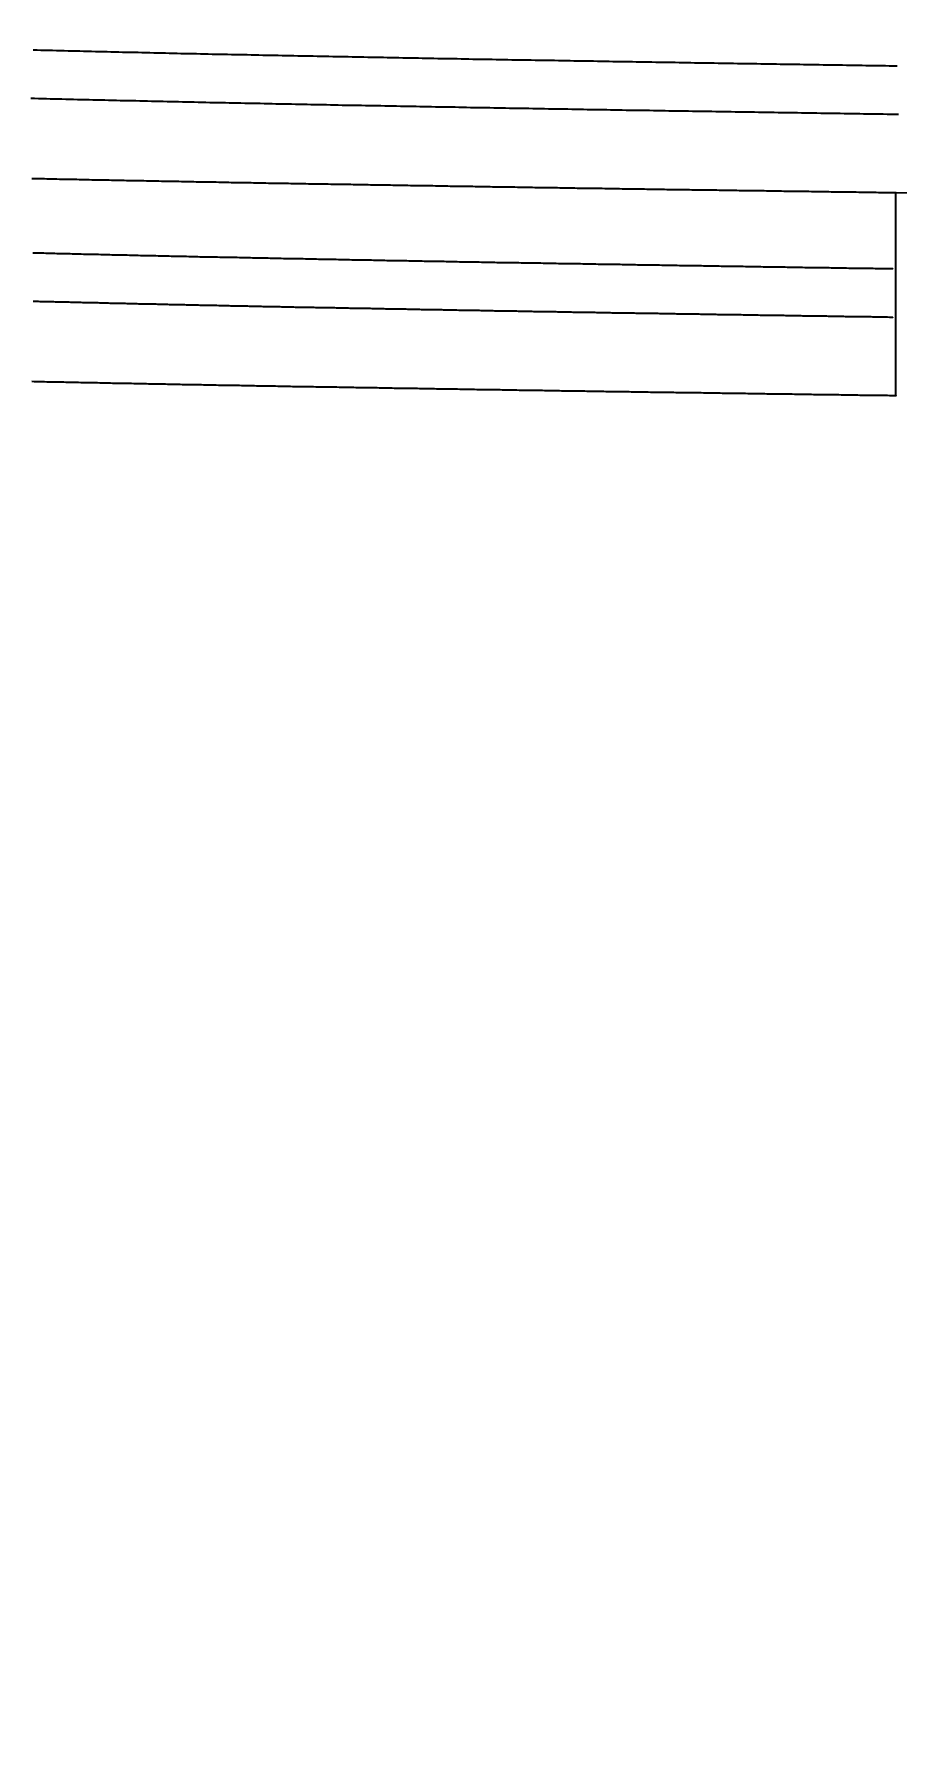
# Model space of a CAD drawing. Header units: millimetres. Extents: x 0 to 3800, y -67 to 2530.
# Drawn here: x 2317.71 to 2324.26, y 1489.78 to 1502.66 of the extents above; entities that cross this region are included whole.
import ezdxf

# ---------------------------------------------------------------- set-up
doc = ezdxf.new("R2010")
doc.units = ezdxf.units.MM
doc.layers.add('내부선 및 부속', color=4, linetype='Continuous')
doc.layers.add('치수선', color=7, linetype='Continuous')
doc.styles.add('____', font='')
doc.styles.get('____').set_extended_font_data('굴림')
doc.dimstyles.new('MSADIM', dxfattribs={"dimtxt": 33, "dimasz": 17, "dimexe": 10, "dimexo": 7.5, "dimgap": 10, "dimtad": 0, "dimtih": 1, "dimtoh": 1, "dimdec": 0, "dimzin": 1, "dimdsep": 46, "dimtxsty": '____', "dimcen": 11.25, "dimadec": 0, "dimazin": 0, "dimtfac": 1, "dimtdec": 0, "dimtix": 1, "dimtmove": 0, "dimatfit": 3, "dimfxl": 1, "dimtolj": 1, "dimtzin": 1, "dimarcsym": 0})

# ---------------------------------------------------------------- blocks, each defined once
blk = doc.blocks.new('*D35')
at = {"layer": '치수선', "color": 0, "linetype": 'Continuous', "lineweight": -2, "transparency": 16777216}
for p, q in [((2924.524, 1577.512), (2924.524, 1252.002)), ((2244.524, 1269.502), (2244.524, 1272.002)), ((2261.524, 1262.002), (2547.243, 1262.002)), ((2907.524, 1262.002), (2621.804, 1262.002))]:
    blk.add_line(p, q, dxfattribs=at)
at = {"layer": '치수선', "color": 0, "linetype": 'Continuous', "transparency": 16777216}
for points in [[(2261.524, 1264.835), (2261.524, 1259.168), (2244.524, 1262.002)], [(2907.524, 1264.835), (2907.524, 1259.168), (2924.524, 1262.002)]]:
    blk.add_solid(points, dxfattribs=at)
at = {"layer": '치수선', "color": 0, "linetype": 'Continuous', "transparency": 16777216, "insert": (2584.524, 1262.002), "char_height": 25, "attachment_point": 5, "style": '____'}
blk.add_mtext('\\A1;680', dxfattribs=at)

msp = doc.modelspace()

# ---------------------------------------------------------------- linework, layer by layer
at = {"layer": '내부선 및 부속', "linetype": 'Continuous'}
msp.add_line((2324.258, 1499.914), (2324.258, 1501.454), dxfattribs=at)
at = {"layer": '내부선 및 부속', "linetype": 'Continuous', "flags": 128}
for points in [[(2317.708, 1502.538), (2317.738, 1502.537), (2317.767, 1502.536), (2317.797, 1502.535), (2317.826, 1502.535), (2317.856, 1502.534), (2317.886, 1502.533), (2317.915, 1502.532), (2317.945, 1502.532), (2317.974, 1502.531), (2318.004, 1502.53), (2318.033, 1502.53), (2318.063, 1502.529), (2318.092, 1502.528), (2318.122, 1502.527), (2318.122, 1502.527), (2318.151, 1502.527), (2318.181, 1502.526), (2318.21, 1502.525), (2318.24, 1502.525), (2318.27, 1502.524), (2318.299, 1502.523), (2318.329, 1502.523), (2318.358, 1502.522), (2318.388, 1502.521), (2318.417, 1502.521), (2318.447, 1502.52), (2318.476, 1502.519), (2318.506, 1502.519), (2318.535, 1502.518), (2318.565, 1502.517), (2318.594, 1502.517), (2318.624, 1502.516), (2318.654, 1502.515), (2318.683, 1502.515), (2318.713, 1502.514), (2318.742, 1502.513), (2318.772, 1502.513), (2318.801, 1502.512), (2318.831, 1502.511), (2318.86, 1502.511), (2318.89, 1502.51), (2318.919, 1502.509), (2318.949, 1502.509), (2318.978, 1502.508), (2319.008, 1502.508), (2319.038, 1502.507), (2319.067, 1502.506), (2319.097, 1502.506), (2319.126, 1502.505), (2319.156, 1502.505), (2319.185, 1502.504), (2319.215, 1502.503), (2319.244, 1502.503), (2319.274, 1502.502), (2319.303, 1502.501), (2319.333, 1502.501), (2319.363, 1502.5), (2319.392, 1502.5), (2319.422, 1502.499), (2319.451, 1502.498), (2319.481, 1502.498), (2319.51, 1502.497), (2319.54, 1502.497), (2319.569, 1502.496), (2319.599, 1502.495), (2319.628, 1502.495), (2319.658, 1502.494), (2319.687, 1502.494), (2319.717, 1502.493), (2319.747, 1502.493), (2319.776, 1502.492), (2319.806, 1502.491), (2319.835, 1502.491), (2319.865, 1502.49), (2319.894, 1502.49), (2319.924, 1502.489), (2319.953, 1502.489), (2319.983, 1502.488), (2320.012, 1502.487), (2320.042, 1502.487), (2320.071, 1502.486), (2320.101, 1502.486), (2320.131, 1502.485), (2320.16, 1502.485), (2320.19, 1502.484), (2320.219, 1502.484), (2320.249, 1502.483), (2320.278, 1502.482), (2320.308, 1502.482), (2320.337, 1502.481), (2320.367, 1502.481), (2320.396, 1502.48), (2320.426, 1502.48), (2320.456, 1502.479), (2320.485, 1502.479), (2320.515, 1502.478), (2320.544, 1502.477), (2320.574, 1502.477), (2320.603, 1502.476), (2320.633, 1502.476), (2320.662, 1502.475), (2320.692, 1502.475), (2320.721, 1502.474), (2320.751, 1502.474), (2320.78, 1502.473), (2320.81, 1502.473), (2320.84, 1502.472), (2320.869, 1502.472), (2320.899, 1502.471), (2320.928, 1502.471), (2320.958, 1502.47), (2320.987, 1502.47), (2321.017, 1502.469), (2321.046, 1502.468), (2321.076, 1502.468), (2321.076, 1502.468), (2321.105, 1502.467), (2321.135, 1502.467), (2321.165, 1502.466), (2321.194, 1502.466), (2321.224, 1502.465), (2321.253, 1502.465), (2321.283, 1502.464), (2321.312, 1502.464), (2321.342, 1502.463), (2321.371, 1502.463), (2321.401, 1502.462), (2321.43, 1502.462), (2321.46, 1502.461), (2321.489, 1502.461), (2321.519, 1502.46), (2321.549, 1502.46), (2321.578, 1502.459), (2321.608, 1502.459), (2321.637, 1502.458), (2321.667, 1502.458), (2321.696, 1502.457), (2321.726, 1502.457), (2321.755, 1502.456), (2321.785, 1502.456), (2321.814, 1502.455), (2321.844, 1502.455), (2321.874, 1502.454), (2321.903, 1502.454), (2321.933, 1502.453), (2321.962, 1502.453), (2321.992, 1502.452), (2322.021, 1502.452), (2322.051, 1502.451), (2322.08, 1502.451), (2322.11, 1502.45), (2322.139, 1502.45), (2322.169, 1502.449), (2322.198, 1502.449), (2322.228, 1502.448), (2322.258, 1502.448), (2322.287, 1502.447), (2322.317, 1502.447), (2322.346, 1502.446), (2322.376, 1502.446), (2322.405, 1502.446), (2322.435, 1502.445), (2322.464, 1502.445), (2322.494, 1502.444), (2322.523, 1502.444), (2322.553, 1502.443), (2322.583, 1502.443), (2322.612, 1502.442), (2322.642, 1502.442), (2322.671, 1502.441), (2322.701, 1502.441), (2322.73, 1502.44), (2322.76, 1502.44), (2322.789, 1502.439), (2322.819, 1502.439), (2322.848, 1502.438), (2322.878, 1502.438), (2322.908, 1502.437), (2322.937, 1502.437), (2322.967, 1502.437), (2322.996, 1502.436), (2323.026, 1502.436), (2323.055, 1502.435), (2323.085, 1502.435), (2323.114, 1502.434), (2323.144, 1502.434), (2323.173, 1502.433), (2323.203, 1502.433), (2323.232, 1502.432), (2323.262, 1502.432), (2323.292, 1502.431), (2323.321, 1502.431), (2323.351, 1502.431), (2323.38, 1502.43), (2323.41, 1502.43), (2323.439, 1502.429), (2323.469, 1502.429), (2323.498, 1502.428), (2323.528, 1502.428), (2323.557, 1502.427), (2323.587, 1502.427), (2323.617, 1502.426), (2323.646, 1502.426), (2323.676, 1502.426), (2323.705, 1502.425), (2323.735, 1502.425), (2323.764, 1502.424), (2323.794, 1502.424), (2323.823, 1502.423), (2323.853, 1502.423), (2323.882, 1502.422), (2323.912, 1502.422), (2323.941, 1502.421), (2323.971, 1502.421), (2324.001, 1502.421), (2324.03, 1502.42), (2324.03, 1502.42), (2324.06, 1502.42), (2324.089, 1502.419), (2324.119, 1502.419), (2324.148, 1502.418), (2324.178, 1502.418), (2324.207, 1502.417), (2324.237, 1502.417), (2324.266, 1502.417)], [(2317.691, 1502.171), (2317.72, 1502.17), (2317.75, 1502.169), (2317.779, 1502.169), (2317.809, 1502.168), (2317.838, 1502.167), (2317.868, 1502.166), (2317.897, 1502.166), (2317.927, 1502.165), (2317.957, 1502.164), (2317.986, 1502.163), (2318.016, 1502.163), (2318.045, 1502.162), (2318.075, 1502.161), (2318.104, 1502.161), (2318.104, 1502.161), (2318.134, 1502.16), (2318.163, 1502.159), (2318.193, 1502.159), (2318.222, 1502.158), (2318.252, 1502.157), (2318.281, 1502.156), (2318.311, 1502.156), (2318.341, 1502.155), (2318.37, 1502.154), (2318.4, 1502.154), (2318.429, 1502.153), (2318.459, 1502.152), (2318.488, 1502.152), (2318.518, 1502.151), (2318.547, 1502.15), (2318.577, 1502.15), (2318.606, 1502.149), (2318.636, 1502.148), (2318.665, 1502.148), (2318.695, 1502.147), (2318.725, 1502.146), (2318.754, 1502.146), (2318.784, 1502.145), (2318.813, 1502.145), (2318.843, 1502.144), (2318.872, 1502.143), (2318.902, 1502.143), (2318.931, 1502.142), (2318.961, 1502.141), (2318.99, 1502.141), (2319.02, 1502.14), (2319.049, 1502.139), (2319.079, 1502.139), (2319.109, 1502.138), (2319.138, 1502.138), (2319.168, 1502.137), (2319.197, 1502.136), (2319.227, 1502.136), (2319.256, 1502.135), (2319.286, 1502.135), (2319.315, 1502.134), (2319.345, 1502.133), (2319.374, 1502.133), (2319.404, 1502.132), (2319.433, 1502.132), (2319.463, 1502.131), (2319.493, 1502.13), (2319.522, 1502.13), (2319.552, 1502.129), (2319.581, 1502.129), (2319.611, 1502.128), (2319.64, 1502.127), (2319.67, 1502.127), (2319.699, 1502.126), (2319.729, 1502.126), (2319.758, 1502.125), (2319.788, 1502.125), (2319.817, 1502.124), (2319.847, 1502.123), (2319.877, 1502.123), (2319.906, 1502.122), (2319.936, 1502.122), (2319.965, 1502.121), (2319.995, 1502.121), (2320.024, 1502.12), (2320.054, 1502.119), (2320.083, 1502.119), (2320.113, 1502.118), (2320.142, 1502.118), (2320.172, 1502.117), (2320.202, 1502.117), (2320.231, 1502.116), (2320.261, 1502.115), (2320.29, 1502.115), (2320.32, 1502.114), (2320.349, 1502.114), (2320.379, 1502.113), (2320.408, 1502.113), (2320.438, 1502.112), (2320.467, 1502.112), (2320.497, 1502.111), (2320.526, 1502.111), (2320.556, 1502.11), (2320.586, 1502.109), (2320.615, 1502.109), (2320.645, 1502.108), (2320.674, 1502.108), (2320.704, 1502.107), (2320.733, 1502.107), (2320.763, 1502.106), (2320.792, 1502.106), (2320.822, 1502.105), (2320.851, 1502.105), (2320.881, 1502.104), (2320.911, 1502.104), (2320.94, 1502.103), (2320.97, 1502.103), (2320.999, 1502.102), (2321.029, 1502.101), (2321.058, 1502.101), (2321.058, 1502.101), (2321.088, 1502.1), (2321.117, 1502.1), (2321.147, 1502.099), (2321.176, 1502.099), (2321.206, 1502.098), (2321.235, 1502.098), (2321.265, 1502.097), (2321.295, 1502.097), (2321.324, 1502.096), (2321.354, 1502.096), (2321.383, 1502.095), (2321.413, 1502.095), (2321.442, 1502.094), (2321.472, 1502.094), (2321.501, 1502.093), (2321.531, 1502.093), (2321.56, 1502.092), (2321.59, 1502.092), (2321.62, 1502.091), (2321.649, 1502.091), (2321.679, 1502.09), (2321.708, 1502.09), (2321.738, 1502.089), (2321.767, 1502.089), (2321.797, 1502.088), (2321.826, 1502.088), (2321.856, 1502.087), (2321.885, 1502.087), (2321.915, 1502.086), (2321.944, 1502.086), (2321.974, 1502.085), (2322.004, 1502.085), (2322.033, 1502.084), (2322.063, 1502.084), (2322.092, 1502.083), (2322.122, 1502.083), (2322.151, 1502.082), (2322.181, 1502.082), (2322.21, 1502.081), (2322.24, 1502.081), (2322.269, 1502.08), (2322.299, 1502.08), (2322.329, 1502.079), (2322.358, 1502.079), (2322.388, 1502.079), (2322.417, 1502.078), (2322.447, 1502.078), (2322.476, 1502.077), (2322.506, 1502.077), (2322.535, 1502.076), (2322.565, 1502.076), (2322.594, 1502.075), (2322.624, 1502.075), (2322.654, 1502.074), (2322.683, 1502.074), (2322.713, 1502.073), (2322.742, 1502.073), (2322.772, 1502.072), (2322.801, 1502.072), (2322.831, 1502.071), (2322.86, 1502.071), (2322.89, 1502.07), (2322.919, 1502.07), (2322.949, 1502.07), (2322.978, 1502.069), (2323.008, 1502.069), (2323.038, 1502.068), (2323.067, 1502.068), (2323.097, 1502.067), (2323.126, 1502.067), (2323.156, 1502.066), (2323.185, 1502.066), (2323.215, 1502.065), (2323.244, 1502.065), (2323.274, 1502.064), (2323.303, 1502.064), (2323.333, 1502.064), (2323.363, 1502.063), (2323.392, 1502.063), (2323.422, 1502.062), (2323.451, 1502.062), (2323.481, 1502.061), (2323.51, 1502.061), (2323.54, 1502.06), (2323.569, 1502.06), (2323.599, 1502.059), (2323.628, 1502.059), (2323.658, 1502.059), (2323.687, 1502.058), (2323.717, 1502.058), (2323.747, 1502.057), (2323.776, 1502.057), (2323.806, 1502.056), (2323.835, 1502.056), (2323.865, 1502.055), (2323.894, 1502.055), (2323.924, 1502.054), (2323.953, 1502.054), (2323.983, 1502.054), (2324.012, 1502.053), (2324.012, 1502.053), (2324.042, 1502.053), (2324.072, 1502.052), (2324.101, 1502.052), (2324.131, 1502.051), (2324.16, 1502.051), (2324.19, 1502.05), (2324.219, 1502.05), (2324.249, 1502.05), (2324.278, 1502.049)], [(2317.7, 1501.562), (2317.718, 1501.561), (2317.737, 1501.561), (2317.756, 1501.56), (2317.775, 1501.56), (2317.775, 1501.56), (2317.794, 1501.56), (2317.813, 1501.559), (2317.832, 1501.559), (2317.851, 1501.558), (2317.87, 1501.558), (2317.889, 1501.558), (2317.908, 1501.557), (2317.926, 1501.557), (2317.945, 1501.557), (2317.964, 1501.556), (2317.983, 1501.556), (2318.002, 1501.555), (2318.021, 1501.555), (2318.04, 1501.555), (2318.059, 1501.554), (2318.078, 1501.554), (2318.097, 1501.553), (2318.115, 1501.553), (2318.134, 1501.553), (2318.153, 1501.552), (2318.172, 1501.552), (2318.191, 1501.552), (2318.21, 1501.551), (2318.229, 1501.551), (2318.248, 1501.551), (2318.267, 1501.55), (2318.286, 1501.55), (2318.304, 1501.549), (2318.323, 1501.549), (2318.342, 1501.549), (2318.361, 1501.548), (2318.38, 1501.548), (2318.399, 1501.548), (2318.418, 1501.547), (2318.437, 1501.547), (2318.456, 1501.546), (2318.475, 1501.546), (2318.493, 1501.546), (2318.512, 1501.545), (2318.531, 1501.545), (2318.55, 1501.545), (2318.569, 1501.544), (2318.588, 1501.544), (2318.607, 1501.544), (2318.626, 1501.543), (2318.645, 1501.543), (2318.664, 1501.543), (2318.682, 1501.542), (2318.701, 1501.542), (2318.72, 1501.541), (2318.739, 1501.541), (2318.758, 1501.541), (2318.777, 1501.54), (2318.796, 1501.54), (2318.815, 1501.54), (2318.834, 1501.539), (2318.853, 1501.539), (2318.871, 1501.539), (2318.89, 1501.538), (2318.909, 1501.538), (2318.928, 1501.538), (2318.947, 1501.537), (2318.966, 1501.537), (2318.985, 1501.537), (2319.004, 1501.536), (2319.023, 1501.536), (2319.042, 1501.536), (2319.06, 1501.535), (2319.079, 1501.535), (2319.098, 1501.535), (2319.117, 1501.534), (2319.136, 1501.534), (2319.155, 1501.533), (2319.174, 1501.533), (2319.193, 1501.533), (2319.212, 1501.532), (2319.231, 1501.532), (2319.249, 1501.532), (2319.268, 1501.531), (2319.287, 1501.531), (2319.306, 1501.531), (2319.325, 1501.53), (2319.344, 1501.53), (2319.363, 1501.53), (2319.382, 1501.529), (2319.401, 1501.529), (2319.42, 1501.529), (2319.438, 1501.528), (2319.457, 1501.528), (2319.476, 1501.528), (2319.495, 1501.527), (2319.514, 1501.527), (2319.533, 1501.527), (2319.552, 1501.526), (2319.571, 1501.526), (2319.59, 1501.526), (2319.609, 1501.525), (2319.628, 1501.525), (2319.646, 1501.525), (2319.665, 1501.524), (2319.665, 1501.524), (2319.684, 1501.524), (2319.703, 1501.524), (2319.722, 1501.524), (2319.741, 1501.523), (2319.76, 1501.523), (2319.779, 1501.523), (2319.798, 1501.522), (2319.817, 1501.522), (2319.835, 1501.522), (2319.854, 1501.521), (2319.873, 1501.521), (2319.892, 1501.521), (2319.911, 1501.52), (2319.93, 1501.52), (2319.949, 1501.52), (2319.968, 1501.519), (2319.987, 1501.519), (2320.006, 1501.519), (2320.024, 1501.518), (2320.043, 1501.518), (2320.062, 1501.518), (2320.081, 1501.517), (2320.1, 1501.517), (2320.119, 1501.517), (2320.138, 1501.516), (2320.157, 1501.516), (2320.176, 1501.516), (2320.195, 1501.516), (2320.213, 1501.515), (2320.232, 1501.515), (2320.251, 1501.515), (2320.27, 1501.514), (2320.289, 1501.514), (2320.308, 1501.514), (2320.327, 1501.513), (2320.346, 1501.513), (2320.365, 1501.513), (2320.384, 1501.512), (2320.402, 1501.512), (2320.421, 1501.512), (2320.44, 1501.511), (2320.459, 1501.511), (2320.478, 1501.511), (2320.497, 1501.511), (2320.516, 1501.51), (2320.535, 1501.51), (2320.554, 1501.51), (2320.573, 1501.509), (2320.592, 1501.509), (2320.61, 1501.509), (2320.629, 1501.508), (2320.648, 1501.508), (2320.667, 1501.508), (2320.686, 1501.507), (2320.705, 1501.507), (2320.724, 1501.507), (2320.743, 1501.507), (2320.762, 1501.506), (2320.781, 1501.506), (2320.799, 1501.506), (2320.818, 1501.505), (2320.837, 1501.505), (2320.856, 1501.505), (2320.875, 1501.504), (2320.894, 1501.504), (2320.913, 1501.504), (2320.932, 1501.504), (2320.951, 1501.503), (2320.97, 1501.503), (2320.988, 1501.503), (2321.007, 1501.502), (2321.026, 1501.502), (2321.045, 1501.502), (2321.064, 1501.501), (2321.083, 1501.501), (2321.102, 1501.501), (2321.121, 1501.501), (2321.14, 1501.5), (2321.159, 1501.5), (2321.177, 1501.5), (2321.196, 1501.499), (2321.215, 1501.499), (2321.234, 1501.499), (2321.253, 1501.498), (2321.272, 1501.498), (2321.291, 1501.498), (2321.31, 1501.498), (2321.329, 1501.497), (2321.348, 1501.497), (2321.366, 1501.497), (2321.385, 1501.496), (2321.404, 1501.496), (2321.423, 1501.496), (2321.442, 1501.495), (2321.461, 1501.495), (2321.48, 1501.495), (2321.499, 1501.495), (2321.518, 1501.494), (2321.537, 1501.494), (2321.556, 1501.494), (2321.556, 1501.494), (2321.574, 1501.493), (2321.593, 1501.493), (2321.612, 1501.493), (2321.631, 1501.493), (2321.65, 1501.492), (2321.669, 1501.492), (2321.688, 1501.492), (2321.707, 1501.491), (2321.726, 1501.491), (2321.745, 1501.491), (2321.763, 1501.491), (2321.782, 1501.49), (2321.801, 1501.49), (2321.82, 1501.49), (2321.839, 1501.489), (2321.858, 1501.489), (2321.877, 1501.489), (2321.896, 1501.489), (2321.915, 1501.488), (2321.934, 1501.488), (2321.952, 1501.488), (2321.971, 1501.487), (2321.99, 1501.487), (2322.009, 1501.487), (2322.028, 1501.487), (2322.047, 1501.486), (2322.066, 1501.486), (2322.085, 1501.486), (2322.104, 1501.485), (2322.123, 1501.485), (2322.141, 1501.485), (2322.16, 1501.485), (2322.179, 1501.484), (2322.198, 1501.484), (2322.217, 1501.484), (2322.236, 1501.483), (2322.255, 1501.483), (2322.274, 1501.483), (2322.293, 1501.483), (2322.312, 1501.482), (2322.331, 1501.482), (2322.349, 1501.482), (2322.368, 1501.481), (2322.387, 1501.481), (2322.406, 1501.481), (2322.425, 1501.481), (2322.444, 1501.48), (2322.463, 1501.48), (2322.482, 1501.48), (2322.501, 1501.48), (2322.52, 1501.479), (2322.538, 1501.479), (2322.557, 1501.479), (2322.576, 1501.478), (2322.595, 1501.478), (2322.614, 1501.478), (2322.633, 1501.478), (2322.652, 1501.477), (2322.671, 1501.477), (2322.69, 1501.477), (2322.709, 1501.476), (2322.727, 1501.476), (2322.746, 1501.476), (2322.765, 1501.476), (2322.784, 1501.475), (2322.803, 1501.475), (2322.822, 1501.475), (2322.841, 1501.475), (2322.86, 1501.474), (2322.879, 1501.474), (2322.898, 1501.474), (2322.916, 1501.473), (2322.935, 1501.473), (2322.954, 1501.473), (2322.973, 1501.473), (2322.992, 1501.472), (2323.011, 1501.472), (2323.03, 1501.472), (2323.049, 1501.472), (2323.068, 1501.471), (2323.087, 1501.471), (2323.106, 1501.471), (2323.124, 1501.47), (2323.143, 1501.47), (2323.162, 1501.47), (2323.181, 1501.47), (2323.2, 1501.469), (2323.219, 1501.469), (2323.238, 1501.469), (2323.257, 1501.469), (2323.276, 1501.468), (2323.295, 1501.468), (2323.313, 1501.468), (2323.332, 1501.467), (2323.351, 1501.467), (2323.37, 1501.467), (2323.389, 1501.467), (2323.408, 1501.466), (2323.427, 1501.466), (2323.446, 1501.466), (2323.446, 1501.466), (2323.465, 1501.466), (2323.484, 1501.465), (2323.502, 1501.465), (2323.521, 1501.465), (2323.54, 1501.465), (2323.559, 1501.464), (2323.578, 1501.464), (2323.597, 1501.464), (2323.616, 1501.463), (2323.635, 1501.463), (2323.654, 1501.463), (2323.673, 1501.463), (2323.692, 1501.462), (2323.71, 1501.462), (2323.729, 1501.462), (2323.748, 1501.462), (2323.767, 1501.461), (2323.786, 1501.461), (2323.805, 1501.461), (2323.824, 1501.461), (2323.843, 1501.46), (2323.862, 1501.46), (2323.881, 1501.46), (2323.899, 1501.459), (2323.918, 1501.459), (2323.937, 1501.459), (2323.956, 1501.459), (2323.975, 1501.458), (2323.994, 1501.458), (2324.013, 1501.458), (2324.032, 1501.458), (2324.051, 1501.457), (2324.07, 1501.457), (2324.088, 1501.457), (2324.107, 1501.457), (2324.126, 1501.456), (2324.145, 1501.456), (2324.164, 1501.456), (2324.183, 1501.456), (2324.202, 1501.455), (2324.221, 1501.455), (2324.24, 1501.455), (2324.259, 1501.455), (2324.259, 1501.455)], [(2317.706, 1500.998), (2317.722, 1500.997), (2317.739, 1500.997), (2317.756, 1500.997), (2317.772, 1500.996), (2317.789, 1500.996), (2317.806, 1500.995), (2317.822, 1500.995), (2317.839, 1500.995), (2317.856, 1500.994), (2317.873, 1500.994), (2317.889, 1500.993), (2317.906, 1500.993), (2317.923, 1500.992), (2317.939, 1500.992), (2317.956, 1500.992), (2317.973, 1500.991), (2317.989, 1500.991), (2318.006, 1500.99), (2318.023, 1500.99), (2318.04, 1500.99), (2318.056, 1500.989), (2318.073, 1500.989), (2318.09, 1500.988), (2318.106, 1500.988), (2318.123, 1500.988), (2318.14, 1500.987), (2318.156, 1500.987), (2318.173, 1500.986), (2318.19, 1500.986), (2318.206, 1500.986), (2318.223, 1500.985), (2318.24, 1500.985), (2318.257, 1500.984), (2318.273, 1500.984), (2318.29, 1500.984), (2318.307, 1500.983), (2318.323, 1500.983), (2318.34, 1500.983), (2318.357, 1500.982), (2318.373, 1500.982), (2318.39, 1500.981), (2318.407, 1500.981), (2318.423, 1500.981), (2318.44, 1500.98), (2318.457, 1500.98), (2318.474, 1500.979), (2318.49, 1500.979), (2318.507, 1500.979), (2318.507, 1500.979), (2318.524, 1500.978), (2318.54, 1500.978), (2318.557, 1500.978), (2318.574, 1500.977), (2318.59, 1500.977), (2318.607, 1500.976), (2318.624, 1500.976), (2318.641, 1500.976), (2318.657, 1500.975), (2318.674, 1500.975), (2318.691, 1500.975), (2318.707, 1500.974), (2318.724, 1500.974), (2318.741, 1500.974), (2318.757, 1500.973), (2318.774, 1500.973), (2318.791, 1500.972), (2318.807, 1500.972), (2318.824, 1500.972), (2318.841, 1500.971), (2318.858, 1500.971), (2318.874, 1500.971), (2318.891, 1500.97), (2318.908, 1500.97), (2318.924, 1500.97), (2318.941, 1500.969), (2318.958, 1500.969), (2318.974, 1500.968), (2318.991, 1500.968), (2319.008, 1500.968), (2319.025, 1500.967), (2319.041, 1500.967), (2319.058, 1500.967), (2319.075, 1500.966), (2319.091, 1500.966), (2319.108, 1500.966), (2319.125, 1500.965), (2319.141, 1500.965), (2319.158, 1500.965), (2319.175, 1500.964), (2319.192, 1500.964), (2319.208, 1500.964), (2319.225, 1500.963), (2319.242, 1500.963), (2319.258, 1500.963), (2319.275, 1500.962), (2319.292, 1500.962), (2319.308, 1500.962), (2319.325, 1500.961), (2319.342, 1500.961), (2319.358, 1500.961), (2319.375, 1500.96), (2319.392, 1500.96), (2319.409, 1500.959), (2319.425, 1500.959), (2319.442, 1500.959), (2319.459, 1500.958), (2319.475, 1500.958), (2319.492, 1500.958), (2319.509, 1500.957), (2319.525, 1500.957), (2319.542, 1500.957), (2319.559, 1500.956), (2319.576, 1500.956), (2319.592, 1500.956), (2319.609, 1500.955), (2319.626, 1500.955), (2319.642, 1500.955), (2319.659, 1500.954), (2319.676, 1500.954), (2319.692, 1500.954), (2319.709, 1500.953), (2319.726, 1500.953), (2319.742, 1500.953), (2319.759, 1500.953), (2319.776, 1500.952), (2319.793, 1500.952), (2319.809, 1500.952), (2319.826, 1500.951), (2319.843, 1500.951), (2319.859, 1500.951), (2319.876, 1500.95), (2319.893, 1500.95), (2319.909, 1500.95), (2319.926, 1500.949), (2319.943, 1500.949), (2319.96, 1500.949), (2319.976, 1500.948), (2319.993, 1500.948), (2320.01, 1500.948), (2320.026, 1500.947), (2320.043, 1500.947), (2320.06, 1500.947), (2320.076, 1500.946), (2320.093, 1500.946), (2320.11, 1500.946), (2320.127, 1500.945), (2320.143, 1500.945), (2320.16, 1500.945), (2320.177, 1500.944), (2320.177, 1500.944), (2320.193, 1500.944), (2320.21, 1500.944), (2320.227, 1500.944), (2320.243, 1500.943), (2320.26, 1500.943), (2320.277, 1500.943), (2320.293, 1500.942), (2320.31, 1500.942), (2320.327, 1500.942), (2320.344, 1500.941), (2320.36, 1500.941), (2320.377, 1500.941), (2320.394, 1500.94), (2320.41, 1500.94), (2320.427, 1500.94), (2320.444, 1500.94), (2320.46, 1500.939), (2320.477, 1500.939), (2320.494, 1500.939), (2320.511, 1500.938), (2320.527, 1500.938), (2320.544, 1500.938), (2320.561, 1500.937), (2320.577, 1500.937), (2320.594, 1500.937), (2320.611, 1500.936), (2320.627, 1500.936), (2320.644, 1500.936), (2320.661, 1500.936), (2320.678, 1500.935), (2320.694, 1500.935), (2320.711, 1500.935), (2320.728, 1500.934), (2320.744, 1500.934), (2320.761, 1500.934), (2320.778, 1500.933), (2320.794, 1500.933), (2320.811, 1500.933), (2320.828, 1500.933), (2320.844, 1500.932), (2320.861, 1500.932), (2320.878, 1500.932), (2320.895, 1500.931), (2320.911, 1500.931), (2320.928, 1500.931), (2320.945, 1500.93), (2320.961, 1500.93), (2320.978, 1500.93), (2320.995, 1500.93), (2321.011, 1500.929), (2321.028, 1500.929), (2321.045, 1500.929), (2321.062, 1500.928), (2321.078, 1500.928), (2321.095, 1500.928), (2321.112, 1500.927), (2321.128, 1500.927), (2321.145, 1500.927), (2321.162, 1500.927), (2321.178, 1500.926), (2321.195, 1500.926), (2321.212, 1500.926), (2321.229, 1500.925), (2321.245, 1500.925), (2321.262, 1500.925), (2321.279, 1500.925), (2321.295, 1500.924), (2321.312, 1500.924), (2321.329, 1500.924), (2321.345, 1500.923), (2321.362, 1500.923), (2321.379, 1500.923), (2321.395, 1500.923), (2321.412, 1500.922), (2321.429, 1500.922), (2321.446, 1500.922), (2321.462, 1500.921), (2321.479, 1500.921), (2321.496, 1500.921), (2321.512, 1500.921), (2321.529, 1500.92), (2321.546, 1500.92), (2321.562, 1500.92), (2321.579, 1500.919), (2321.596, 1500.919), (2321.613, 1500.919), (2321.629, 1500.919), (2321.646, 1500.918), (2321.663, 1500.918), (2321.679, 1500.918), (2321.696, 1500.917), (2321.713, 1500.917), (2321.729, 1500.917), (2321.746, 1500.917), (2321.763, 1500.916), (2321.78, 1500.916), (2321.796, 1500.916), (2321.813, 1500.915), (2321.83, 1500.915), (2321.846, 1500.915), (2321.846, 1500.915), (2321.863, 1500.915), (2321.88, 1500.914), (2321.896, 1500.914), (2321.913, 1500.914), (2321.93, 1500.914), (2321.946, 1500.913), (2321.963, 1500.913), (2321.98, 1500.913), (2321.997, 1500.912), (2322.013, 1500.912), (2322.03, 1500.912), (2322.047, 1500.912), (2322.063, 1500.911), (2322.08, 1500.911), (2322.097, 1500.911), (2322.113, 1500.91), (2322.13, 1500.91), (2322.147, 1500.91), (2322.164, 1500.91), (2322.18, 1500.909), (2322.197, 1500.909), (2322.214, 1500.909), (2322.23, 1500.909), (2322.247, 1500.908), (2322.264, 1500.908), (2322.28, 1500.908), (2322.297, 1500.907), (2322.314, 1500.907), (2322.331, 1500.907), (2322.347, 1500.907), (2322.364, 1500.906), (2322.381, 1500.906), (2322.397, 1500.906), (2322.414, 1500.906), (2322.431, 1500.905), (2322.447, 1500.905), (2322.464, 1500.905), (2322.481, 1500.904), (2322.498, 1500.904), (2322.514, 1500.904), (2322.531, 1500.904), (2322.548, 1500.903), (2322.564, 1500.903), (2322.581, 1500.903), (2322.598, 1500.903), (2322.614, 1500.902), (2322.631, 1500.902), (2322.648, 1500.902), (2322.664, 1500.902), (2322.681, 1500.901), (2322.698, 1500.901), (2322.715, 1500.901), (2322.731, 1500.9), (2322.748, 1500.9), (2322.765, 1500.9), (2322.781, 1500.9), (2322.798, 1500.899), (2322.815, 1500.899), (2322.831, 1500.899), (2322.848, 1500.899), (2322.865, 1500.898), (2322.882, 1500.898), (2322.898, 1500.898), (2322.915, 1500.898), (2322.932, 1500.897), (2322.948, 1500.897), (2322.965, 1500.897), (2322.982, 1500.896), (2322.998, 1500.896), (2323.015, 1500.896), (2323.032, 1500.896), (2323.049, 1500.895), (2323.065, 1500.895), (2323.082, 1500.895), (2323.099, 1500.895), (2323.115, 1500.894), (2323.132, 1500.894), (2323.149, 1500.894), (2323.165, 1500.894), (2323.182, 1500.893), (2323.199, 1500.893), (2323.216, 1500.893), (2323.232, 1500.893), (2323.249, 1500.892), (2323.266, 1500.892), (2323.282, 1500.892), (2323.299, 1500.892), (2323.316, 1500.891), (2323.332, 1500.891), (2323.349, 1500.891), (2323.366, 1500.89), (2323.382, 1500.89), (2323.399, 1500.89), (2323.416, 1500.89), (2323.433, 1500.889), (2323.449, 1500.889), (2323.466, 1500.889), (2323.483, 1500.889), (2323.499, 1500.888), (2323.516, 1500.888), (2323.516, 1500.888), (2323.533, 1500.888), (2323.549, 1500.888), (2323.566, 1500.887), (2323.583, 1500.887), (2323.6, 1500.887), (2323.616, 1500.887), (2323.633, 1500.886), (2323.65, 1500.886), (2323.666, 1500.886), (2323.683, 1500.886), (2323.7, 1500.885), (2323.716, 1500.885), (2323.733, 1500.885), (2323.75, 1500.885), (2323.767, 1500.884), (2323.783, 1500.884), (2323.8, 1500.884), (2323.817, 1500.884), (2323.833, 1500.883), (2323.85, 1500.883), (2323.867, 1500.883), (2323.883, 1500.883), (2323.9, 1500.882), (2323.917, 1500.882), (2323.934, 1500.882), (2323.95, 1500.882), (2323.967, 1500.881), (2323.984, 1500.881), (2324, 1500.881), (2324.017, 1500.881), (2324.034, 1500.88), (2324.05, 1500.88), (2324.067, 1500.88), (2324.084, 1500.88), (2324.1, 1500.879), (2324.117, 1500.879), (2324.134, 1500.879), (2324.151, 1500.879), (2324.167, 1500.878), (2324.184, 1500.878), (2324.201, 1500.878), (2324.217, 1500.878), (2324.234, 1500.877), (2324.234, 1500.877)], [(2317.708, 1500.631), (2317.721, 1500.63), (2317.734, 1500.63), (2317.734, 1500.63), (2317.747, 1500.63), (2317.76, 1500.629), (2317.773, 1500.629), (2317.786, 1500.629), (2317.799, 1500.628), (2317.812, 1500.628), (2317.825, 1500.628), (2317.838, 1500.627), (2317.851, 1500.627), (2317.863, 1500.627), (2317.876, 1500.626), (2317.889, 1500.626), (2317.902, 1500.626), (2317.915, 1500.625), (2317.928, 1500.625), (2317.941, 1500.625), (2317.954, 1500.624), (2317.967, 1500.624), (2317.98, 1500.624), (2317.993, 1500.623), (2318.006, 1500.623), (2318.018, 1500.623), (2318.031, 1500.623), (2318.044, 1500.622), (2318.057, 1500.622), (2318.07, 1500.622), (2318.083, 1500.621), (2318.096, 1500.621), (2318.109, 1500.621), (2318.122, 1500.62), (2318.135, 1500.62), (2318.148, 1500.62), (2318.161, 1500.619), (2318.174, 1500.619), (2318.186, 1500.619), (2318.199, 1500.619), (2318.212, 1500.618), (2318.225, 1500.618), (2318.238, 1500.618), (2318.251, 1500.617), (2318.264, 1500.617), (2318.277, 1500.617), (2318.29, 1500.616), (2318.303, 1500.616), (2318.316, 1500.616), (2318.329, 1500.616), (2318.342, 1500.615), (2318.354, 1500.615), (2318.367, 1500.615), (2318.38, 1500.614), (2318.393, 1500.614), (2318.406, 1500.614), (2318.419, 1500.613), (2318.432, 1500.613), (2318.445, 1500.613), (2318.458, 1500.613), (2318.471, 1500.612), (2318.484, 1500.612), (2318.497, 1500.612), (2318.509, 1500.611), (2318.522, 1500.611), (2318.535, 1500.611), (2318.548, 1500.611), (2318.561, 1500.61), (2318.574, 1500.61), (2318.587, 1500.61), (2318.6, 1500.609), (2318.613, 1500.609), (2318.626, 1500.609), (2318.639, 1500.609), (2318.652, 1500.608), (2318.665, 1500.608), (2318.677, 1500.608), (2318.69, 1500.607), (2318.703, 1500.607), (2318.716, 1500.607), (2318.729, 1500.607), (2318.742, 1500.606), (2318.755, 1500.606), (2318.768, 1500.606), (2318.781, 1500.605), (2318.794, 1500.605), (2318.807, 1500.605), (2318.82, 1500.605), (2318.833, 1500.604), (2318.845, 1500.604), (2318.858, 1500.604), (2318.871, 1500.603), (2318.884, 1500.603), (2318.897, 1500.603), (2318.91, 1500.603), (2318.923, 1500.602), (2318.936, 1500.602), (2318.949, 1500.602), (2318.962, 1500.602), (2318.975, 1500.601), (2318.988, 1500.601), (2319, 1500.601), (2319.013, 1500.6), (2319.026, 1500.6), (2319.026, 1500.6), (2319.039, 1500.6), (2319.052, 1500.6), (2319.065, 1500.599), (2319.078, 1500.599), (2319.091, 1500.599), (2319.104, 1500.599), (2319.117, 1500.598), (2319.13, 1500.598), (2319.143, 1500.598), (2319.156, 1500.597), (2319.168, 1500.597), (2319.181, 1500.597), (2319.194, 1500.597), (2319.207, 1500.596), (2319.22, 1500.596), (2319.233, 1500.596), (2319.246, 1500.596), (2319.259, 1500.595), (2319.272, 1500.595), (2319.285, 1500.595), (2319.298, 1500.594), (2319.311, 1500.594), (2319.324, 1500.594), (2319.336, 1500.594), (2319.349, 1500.593), (2319.362, 1500.593), (2319.375, 1500.593), (2319.388, 1500.593), (2319.401, 1500.592), (2319.414, 1500.592), (2319.427, 1500.592), (2319.44, 1500.592), (2319.453, 1500.591), (2319.466, 1500.591), (2319.479, 1500.591), (2319.492, 1500.591), (2319.504, 1500.59), (2319.517, 1500.59), (2319.53, 1500.59), (2319.543, 1500.59), (2319.556, 1500.589), (2319.569, 1500.589), (2319.582, 1500.589), (2319.595, 1500.588), (2319.608, 1500.588), (2319.621, 1500.588), (2319.634, 1500.588), (2319.647, 1500.587), (2319.659, 1500.587), (2319.672, 1500.587), (2319.685, 1500.587), (2319.698, 1500.586), (2319.711, 1500.586), (2319.724, 1500.586), (2319.737, 1500.586), (2319.75, 1500.585), (2319.763, 1500.585), (2319.776, 1500.585), (2319.789, 1500.585), (2319.802, 1500.584), (2319.815, 1500.584), (2319.827, 1500.584), (2319.84, 1500.584), (2319.853, 1500.583), (2319.866, 1500.583), (2319.879, 1500.583), (2319.892, 1500.583), (2319.905, 1500.582), (2319.918, 1500.582), (2319.931, 1500.582), (2319.944, 1500.582), (2319.957, 1500.581), (2319.97, 1500.581), (2319.983, 1500.581), (2319.995, 1500.581), (2320.008, 1500.58), (2320.021, 1500.58), (2320.034, 1500.58), (2320.047, 1500.58), (2320.06, 1500.579), (2320.073, 1500.579), (2320.086, 1500.579), (2320.099, 1500.579), (2320.112, 1500.578), (2320.125, 1500.578), (2320.138, 1500.578), (2320.151, 1500.578), (2320.163, 1500.577), (2320.176, 1500.577), (2320.189, 1500.577), (2320.202, 1500.577), (2320.215, 1500.576), (2320.228, 1500.576), (2320.241, 1500.576), (2320.254, 1500.576), (2320.267, 1500.576), (2320.28, 1500.575), (2320.293, 1500.575), (2320.306, 1500.575), (2320.319, 1500.575), (2320.319, 1500.575), (2320.331, 1500.574), (2320.344, 1500.574), (2320.357, 1500.574), (2320.37, 1500.574), (2320.383, 1500.573), (2320.396, 1500.573), (2320.409, 1500.573), (2320.422, 1500.573), (2320.435, 1500.572), (2320.448, 1500.572), (2320.461, 1500.572), (2320.474, 1500.572), (2320.487, 1500.571), (2320.499, 1500.571), (2320.512, 1500.571), (2320.525, 1500.571), (2320.538, 1500.571), (2320.551, 1500.57), (2320.564, 1500.57), (2320.577, 1500.57), (2320.59, 1500.57), (2320.603, 1500.569), (2320.616, 1500.569), (2320.629, 1500.569), (2320.642, 1500.569), (2320.654, 1500.568), (2320.667, 1500.568), (2320.68, 1500.568), (2320.693, 1500.568), (2320.706, 1500.567), (2320.719, 1500.567), (2320.732, 1500.567), (2320.745, 1500.567), (2320.758, 1500.567), (2320.771, 1500.566), (2320.784, 1500.566), (2320.797, 1500.566), (2320.81, 1500.566), (2320.822, 1500.565), (2320.835, 1500.565), (2320.848, 1500.565), (2320.861, 1500.565), (2320.874, 1500.564), (2320.887, 1500.564), (2320.9, 1500.564), (2320.913, 1500.564), (2320.926, 1500.564), (2320.939, 1500.563), (2320.952, 1500.563), (2320.965, 1500.563), (2320.978, 1500.563), (2320.99, 1500.562), (2321.003, 1500.562), (2321.016, 1500.562), (2321.029, 1500.562), (2321.042, 1500.561), (2321.055, 1500.561), (2321.068, 1500.561), (2321.081, 1500.561), (2321.094, 1500.561), (2321.107, 1500.56), (2321.12, 1500.56), (2321.133, 1500.56), (2321.146, 1500.56), (2321.158, 1500.559), (2321.171, 1500.559), (2321.184, 1500.559), (2321.197, 1500.559), (2321.21, 1500.558), (2321.223, 1500.558), (2321.236, 1500.558), (2321.249, 1500.558), (2321.262, 1500.558), (2321.275, 1500.557), (2321.288, 1500.557), (2321.301, 1500.557), (2321.314, 1500.557), (2321.326, 1500.556), (2321.339, 1500.556), (2321.352, 1500.556), (2321.365, 1500.556), (2321.378, 1500.556), (2321.391, 1500.555), (2321.404, 1500.555), (2321.417, 1500.555), (2321.43, 1500.555), (2321.443, 1500.554), (2321.456, 1500.554), (2321.469, 1500.554), (2321.482, 1500.554), (2321.494, 1500.554), (2321.507, 1500.553), (2321.52, 1500.553), (2321.533, 1500.553), (2321.546, 1500.553), (2321.559, 1500.552), (2321.572, 1500.552), (2321.585, 1500.552), (2321.598, 1500.552), (2321.611, 1500.552), (2321.611, 1500.552), (2321.624, 1500.551), (2321.637, 1500.551), (2321.65, 1500.551), (2321.662, 1500.551), (2321.675, 1500.551), (2321.688, 1500.55), (2321.701, 1500.55), (2321.714, 1500.55), (2321.727, 1500.55), (2321.74, 1500.549), (2321.753, 1500.549), (2321.766, 1500.549), (2321.779, 1500.549), (2321.792, 1500.549), (2321.805, 1500.548), (2321.818, 1500.548), (2321.83, 1500.548), (2321.843, 1500.548), (2321.856, 1500.547), (2321.869, 1500.547), (2321.882, 1500.547), (2321.895, 1500.547), (2321.908, 1500.547), (2321.921, 1500.546), (2321.934, 1500.546), (2321.947, 1500.546), (2321.96, 1500.546), (2321.973, 1500.546), (2321.986, 1500.545), (2321.998, 1500.545), (2322.011, 1500.545), (2322.024, 1500.545), (2322.037, 1500.544), (2322.05, 1500.544), (2322.063, 1500.544), (2322.076, 1500.544), (2322.089, 1500.544), (2322.102, 1500.543), (2322.115, 1500.543), (2322.128, 1500.543), (2322.141, 1500.543), (2322.153, 1500.543), (2322.166, 1500.542), (2322.179, 1500.542), (2322.192, 1500.542), (2322.205, 1500.542), (2322.218, 1500.541), (2322.231, 1500.541), (2322.244, 1500.541), (2322.257, 1500.541), (2322.27, 1500.541), (2322.283, 1500.54), (2322.296, 1500.54), (2322.309, 1500.54), (2322.321, 1500.54), (2322.334, 1500.54), (2322.347, 1500.539), (2322.36, 1500.539), (2322.373, 1500.539), (2322.386, 1500.539), (2322.399, 1500.539), (2322.412, 1500.538), (2322.425, 1500.538), (2322.438, 1500.538), (2322.451, 1500.538), (2322.464, 1500.537), (2322.477, 1500.537), (2322.489, 1500.537), (2322.502, 1500.537), (2322.515, 1500.537), (2322.528, 1500.536), (2322.541, 1500.536), (2322.554, 1500.536), (2322.567, 1500.536), (2322.58, 1500.536), (2322.593, 1500.535), (2322.606, 1500.535), (2322.619, 1500.535), (2322.632, 1500.535), (2322.645, 1500.535), (2322.657, 1500.534), (2322.67, 1500.534), (2322.683, 1500.534), (2322.696, 1500.534), (2322.709, 1500.534), (2322.722, 1500.533), (2322.735, 1500.533), (2322.748, 1500.533), (2322.761, 1500.533), (2322.774, 1500.532), (2322.787, 1500.532), (2322.8, 1500.532), (2322.813, 1500.532), (2322.825, 1500.532), (2322.838, 1500.531), (2322.851, 1500.531), (2322.864, 1500.531), (2322.877, 1500.531), (2322.89, 1500.531), (2322.903, 1500.53), (2322.903, 1500.53), (2322.916, 1500.53), (2322.929, 1500.53), (2322.942, 1500.53), (2322.955, 1500.53), (2322.968, 1500.529), (2322.981, 1500.529), (2322.993, 1500.529), (2323.006, 1500.529), (2323.019, 1500.529), (2323.032, 1500.528), (2323.045, 1500.528), (2323.058, 1500.528), (2323.071, 1500.528), (2323.084, 1500.528), (2323.097, 1500.527), (2323.11, 1500.527), (2323.123, 1500.527), (2323.136, 1500.527), (2323.149, 1500.527), (2323.161, 1500.526), (2323.174, 1500.526), (2323.187, 1500.526), (2323.2, 1500.526), (2323.213, 1500.526), (2323.226, 1500.525), (2323.239, 1500.525), (2323.252, 1500.525), (2323.265, 1500.525), (2323.278, 1500.525), (2323.291, 1500.524), (2323.304, 1500.524), (2323.317, 1500.524), (2323.329, 1500.524), (2323.342, 1500.524), (2323.355, 1500.523), (2323.368, 1500.523), (2323.381, 1500.523), (2323.394, 1500.523), (2323.407, 1500.523), (2323.42, 1500.522), (2323.433, 1500.522), (2323.446, 1500.522), (2323.459, 1500.522), (2323.472, 1500.522), (2323.485, 1500.521), (2323.497, 1500.521), (2323.51, 1500.521), (2323.523, 1500.521), (2323.536, 1500.521), (2323.549, 1500.52), (2323.562, 1500.52), (2323.575, 1500.52), (2323.588, 1500.52), (2323.601, 1500.52), (2323.614, 1500.519), (2323.627, 1500.519), (2323.64, 1500.519), (2323.653, 1500.519), (2323.665, 1500.519), (2323.678, 1500.518), (2323.691, 1500.518), (2323.704, 1500.518), (2323.717, 1500.518), (2323.73, 1500.518), (2323.743, 1500.517), (2323.756, 1500.517), (2323.769, 1500.517), (2323.782, 1500.517), (2323.795, 1500.517), (2323.808, 1500.516), (2323.821, 1500.516), (2323.833, 1500.516), (2323.846, 1500.516), (2323.859, 1500.516), (2323.872, 1500.515), (2323.885, 1500.515), (2323.898, 1500.515), (2323.911, 1500.515), (2323.924, 1500.515), (2323.937, 1500.514), (2323.95, 1500.514), (2323.963, 1500.514), (2323.976, 1500.514), (2323.989, 1500.514), (2324.001, 1500.513), (2324.014, 1500.513), (2324.027, 1500.513), (2324.04, 1500.513), (2324.053, 1500.513), (2324.066, 1500.513), (2324.079, 1500.512), (2324.092, 1500.512), (2324.105, 1500.512), (2324.118, 1500.512), (2324.131, 1500.512), (2324.144, 1500.511), (2324.157, 1500.511), (2324.169, 1500.511), (2324.182, 1500.511), (2324.195, 1500.511), (2324.195, 1500.511), (2324.208, 1500.51), (2324.221, 1500.51), (2324.234, 1500.51), (2324.234, 1500.51)], [(2317.7, 1500.022), (2317.716, 1500.021), (2317.732, 1500.021), (2317.748, 1500.021), (2317.764, 1500.02), (2317.78, 1500.02), (2317.796, 1500.02), (2317.813, 1500.019), (2317.829, 1500.019), (2317.845, 1500.019), (2317.861, 1500.018), (2317.877, 1500.018), (2317.893, 1500.018), (2317.909, 1500.017), (2317.925, 1500.017), (2317.941, 1500.017), (2317.957, 1500.016), (2317.973, 1500.016), (2317.989, 1500.016), (2318.005, 1500.015), (2318.022, 1500.015), (2318.038, 1500.015), (2318.054, 1500.015), (2318.07, 1500.014), (2318.086, 1500.014), (2318.102, 1500.014), (2318.118, 1500.013), (2318.134, 1500.013), (2318.15, 1500.013), (2318.166, 1500.012), (2318.182, 1500.012), (2318.198, 1500.012), (2318.214, 1500.011), (2318.23, 1500.011), (2318.247, 1500.011), (2318.263, 1500.01), (2318.279, 1500.01), (2318.295, 1500.01), (2318.311, 1500.009), (2318.327, 1500.009), (2318.343, 1500.009), (2318.359, 1500.009), (2318.375, 1500.008), (2318.391, 1500.008), (2318.407, 1500.008), (2318.423, 1500.007), (2318.439, 1500.007), (2318.456, 1500.007), (2318.472, 1500.006), (2318.488, 1500.006), (2318.504, 1500.006), (2318.52, 1500.005), (2318.536, 1500.005), (2318.552, 1500.005), (2318.568, 1500.005), (2318.584, 1500.004), (2318.6, 1500.004), (2318.616, 1500.004), (2318.632, 1500.003), (2318.648, 1500.003), (2318.664, 1500.003), (2318.681, 1500.002), (2318.697, 1500.002), (2318.713, 1500.002), (2318.729, 1500.001), (2318.745, 1500.001), (2318.761, 1500.001), (2318.777, 1500.001), (2318.793, 1500), (2318.809, 1500), (2318.809, 1500), (2318.825, 1500), (2318.841, 1499.999), (2318.857, 1499.999), (2318.873, 1499.999), (2318.89, 1499.999), (2318.906, 1499.998), (2318.922, 1499.998), (2318.938, 1499.998), (2318.954, 1499.997), (2318.97, 1499.997), (2318.986, 1499.997), (2319.002, 1499.996), (2319.018, 1499.996), (2319.034, 1499.996), (2319.05, 1499.996), (2319.066, 1499.995), (2319.082, 1499.995), (2319.098, 1499.995), (2319.115, 1499.994), (2319.131, 1499.994), (2319.147, 1499.994), (2319.163, 1499.994), (2319.179, 1499.993), (2319.195, 1499.993), (2319.211, 1499.993), (2319.227, 1499.992), (2319.243, 1499.992), (2319.259, 1499.992), (2319.275, 1499.992), (2319.291, 1499.991), (2319.307, 1499.991), (2319.324, 1499.991), (2319.34, 1499.99), (2319.356, 1499.99), (2319.372, 1499.99), (2319.388, 1499.99), (2319.404, 1499.989), (2319.42, 1499.989), (2319.436, 1499.989), (2319.452, 1499.988), (2319.468, 1499.988), (2319.484, 1499.988), (2319.5, 1499.988), (2319.516, 1499.987), (2319.532, 1499.987), (2319.549, 1499.987), (2319.565, 1499.986), (2319.581, 1499.986), (2319.597, 1499.986), (2319.613, 1499.986), (2319.629, 1499.985), (2319.645, 1499.985), (2319.661, 1499.985), (2319.677, 1499.984), (2319.693, 1499.984), (2319.709, 1499.984), (2319.725, 1499.984), (2319.741, 1499.983), (2319.758, 1499.983), (2319.774, 1499.983), (2319.79, 1499.983), (2319.806, 1499.982), (2319.822, 1499.982), (2319.838, 1499.982), (2319.854, 1499.981), (2319.87, 1499.981), (2319.886, 1499.981), (2319.902, 1499.981), (2319.918, 1499.98), (2319.934, 1499.98), (2319.95, 1499.98), (2319.967, 1499.98), (2319.983, 1499.979), (2319.999, 1499.979), (2320.015, 1499.979), (2320.031, 1499.978), (2320.047, 1499.978), (2320.063, 1499.978), (2320.079, 1499.978), (2320.095, 1499.977), (2320.111, 1499.977), (2320.127, 1499.977), (2320.143, 1499.977), (2320.159, 1499.976), (2320.175, 1499.976), (2320.192, 1499.976), (2320.208, 1499.975), (2320.224, 1499.975), (2320.24, 1499.975), (2320.256, 1499.975), (2320.272, 1499.974), (2320.288, 1499.974), (2320.304, 1499.974), (2320.32, 1499.974), (2320.336, 1499.973), (2320.352, 1499.973), (2320.368, 1499.973), (2320.384, 1499.973), (2320.401, 1499.972), (2320.417, 1499.972), (2320.417, 1499.972), (2320.433, 1499.972), (2320.449, 1499.971), (2320.465, 1499.971), (2320.481, 1499.971), (2320.497, 1499.971), (2320.513, 1499.97), (2320.529, 1499.97), (2320.545, 1499.97), (2320.561, 1499.97), (2320.577, 1499.969), (2320.593, 1499.969), (2320.61, 1499.969), (2320.626, 1499.969), (2320.642, 1499.968), (2320.658, 1499.968), (2320.674, 1499.968), (2320.69, 1499.968), (2320.706, 1499.967), (2320.722, 1499.967), (2320.738, 1499.967), (2320.754, 1499.967), (2320.77, 1499.966), (2320.786, 1499.966), (2320.802, 1499.966), (2320.818, 1499.965), (2320.835, 1499.965), (2320.851, 1499.965), (2320.867, 1499.965), (2320.883, 1499.964), (2320.899, 1499.964), (2320.915, 1499.964), (2320.931, 1499.964), (2320.947, 1499.963), (2320.963, 1499.963), (2320.979, 1499.963), (2320.995, 1499.963), (2321.011, 1499.962), (2321.027, 1499.962), (2321.044, 1499.962), (2321.06, 1499.962), (2321.076, 1499.961), (2321.092, 1499.961), (2321.108, 1499.961), (2321.124, 1499.961), (2321.14, 1499.96), (2321.156, 1499.96), (2321.172, 1499.96), (2321.188, 1499.96), (2321.204, 1499.959), (2321.22, 1499.959), (2321.236, 1499.959), (2321.253, 1499.959), (2321.269, 1499.958), (2321.285, 1499.958), (2321.301, 1499.958), (2321.317, 1499.958), (2321.333, 1499.957), (2321.349, 1499.957), (2321.365, 1499.957), (2321.381, 1499.957), (2321.397, 1499.956), (2321.413, 1499.956), (2321.429, 1499.956), (2321.445, 1499.956), (2321.461, 1499.955), (2321.478, 1499.955), (2321.494, 1499.955), (2321.51, 1499.955), (2321.526, 1499.954), (2321.542, 1499.954), (2321.558, 1499.954), (2321.574, 1499.954), (2321.59, 1499.953), (2321.606, 1499.953), (2321.622, 1499.953), (2321.638, 1499.953), (2321.654, 1499.952), (2321.67, 1499.952), (2321.687, 1499.952), (2321.703, 1499.952), (2321.719, 1499.951), (2321.735, 1499.951), (2321.751, 1499.951), (2321.767, 1499.951), (2321.783, 1499.95), (2321.799, 1499.95), (2321.815, 1499.95), (2321.831, 1499.95), (2321.847, 1499.949), (2321.863, 1499.949), (2321.879, 1499.949), (2321.896, 1499.949), (2321.912, 1499.948), (2321.928, 1499.948), (2321.944, 1499.948), (2321.96, 1499.948), (2321.976, 1499.948), (2321.992, 1499.947), (2322.008, 1499.947), (2322.024, 1499.947), (2322.024, 1499.947), (2322.04, 1499.947), (2322.056, 1499.946), (2322.072, 1499.946), (2322.088, 1499.946), (2322.104, 1499.946), (2322.121, 1499.945), (2322.137, 1499.945), (2322.153, 1499.945), (2322.169, 1499.945), (2322.185, 1499.944), (2322.201, 1499.944), (2322.217, 1499.944), (2322.233, 1499.944), (2322.249, 1499.943), (2322.265, 1499.943), (2322.281, 1499.943), (2322.297, 1499.943), (2322.313, 1499.942), (2322.33, 1499.942), (2322.346, 1499.942), (2322.362, 1499.942), (2322.378, 1499.942), (2322.394, 1499.941), (2322.41, 1499.941), (2322.426, 1499.941), (2322.442, 1499.941), (2322.458, 1499.94), (2322.474, 1499.94), (2322.49, 1499.94), (2322.506, 1499.94), (2322.522, 1499.939), (2322.539, 1499.939), (2322.555, 1499.939), (2322.571, 1499.939), (2322.587, 1499.938), (2322.603, 1499.938), (2322.619, 1499.938), (2322.635, 1499.938), (2322.651, 1499.937), (2322.667, 1499.937), (2322.683, 1499.937), (2322.699, 1499.937), (2322.715, 1499.937), (2322.731, 1499.936), (2322.747, 1499.936), (2322.764, 1499.936), (2322.78, 1499.936), (2322.796, 1499.935), (2322.812, 1499.935), (2322.828, 1499.935), (2322.844, 1499.935), (2322.86, 1499.934), (2322.876, 1499.934), (2322.892, 1499.934), (2322.908, 1499.934), (2322.924, 1499.934), (2322.94, 1499.933), (2322.956, 1499.933), (2322.973, 1499.933), (2322.989, 1499.933), (2323.005, 1499.932), (2323.021, 1499.932), (2323.037, 1499.932), (2323.053, 1499.932), (2323.069, 1499.931), (2323.085, 1499.931), (2323.101, 1499.931), (2323.117, 1499.931), (2323.133, 1499.93), (2323.149, 1499.93), (2323.165, 1499.93), (2323.182, 1499.93), (2323.198, 1499.93), (2323.214, 1499.929), (2323.23, 1499.929), (2323.246, 1499.929), (2323.262, 1499.929), (2323.278, 1499.928), (2323.294, 1499.928), (2323.31, 1499.928), (2323.326, 1499.928), (2323.342, 1499.928), (2323.358, 1499.927), (2323.374, 1499.927), (2323.391, 1499.927), (2323.407, 1499.927), (2323.423, 1499.926), (2323.439, 1499.926), (2323.455, 1499.926), (2323.471, 1499.926), (2323.487, 1499.925), (2323.503, 1499.925), (2323.519, 1499.925), (2323.535, 1499.925), (2323.551, 1499.925), (2323.567, 1499.924), (2323.583, 1499.924), (2323.599, 1499.924), (2323.616, 1499.924), (2323.632, 1499.923), (2323.632, 1499.923), (2323.648, 1499.923), (2323.664, 1499.923), (2323.68, 1499.923), (2323.696, 1499.923), (2323.712, 1499.922), (2323.728, 1499.922), (2323.744, 1499.922), (2323.76, 1499.922), (2323.776, 1499.921), (2323.792, 1499.921), (2323.808, 1499.921), (2323.825, 1499.921), (2323.841, 1499.92), (2323.857, 1499.92), (2323.873, 1499.92), (2323.889, 1499.92), (2323.905, 1499.92), (2323.921, 1499.919), (2323.937, 1499.919), (2323.953, 1499.919), (2323.969, 1499.919), (2323.985, 1499.918), (2324.001, 1499.918), (2324.017, 1499.918), (2324.034, 1499.918), (2324.05, 1499.918), (2324.066, 1499.917), (2324.082, 1499.917), (2324.098, 1499.917), (2324.114, 1499.917), (2324.13, 1499.916), (2324.146, 1499.916), (2324.162, 1499.916), (2324.178, 1499.916), (2324.194, 1499.916), (2324.21, 1499.915), (2324.226, 1499.915), (2324.243, 1499.915), (2324.259, 1499.915), (2324.259, 1499.915)]]:
    msp.add_lwpolyline(points, dxfattribs=at)
at = {"layer": '내부선 및 부속', "linetype": 'Continuous'}
msp.add_arc((2389.383, 6300.749), 4799.737, 269.222564, 269.345116, dxfattribs=at)

# ---------------------------------------------------------------- dimensions: what is measured, and where the dimension line sits
at = {"layer": '치수선', "linetype": 'Continuous'}
dim = msp.add_linear_dim(base=(2244.524, 1262.002), p1=(2924.524, 1585.012), p2=(2244.524, 1262.002), dimstyle='MSADIM', override={"dimtxt": 25}, dxfattribs=at)
dim.commit()
dim.dimension.update_dxf_attribs({"geometry": '*D35', "text_midpoint": (2584.524, 1262.002)})

doc.saveas('drawing.dxf')
